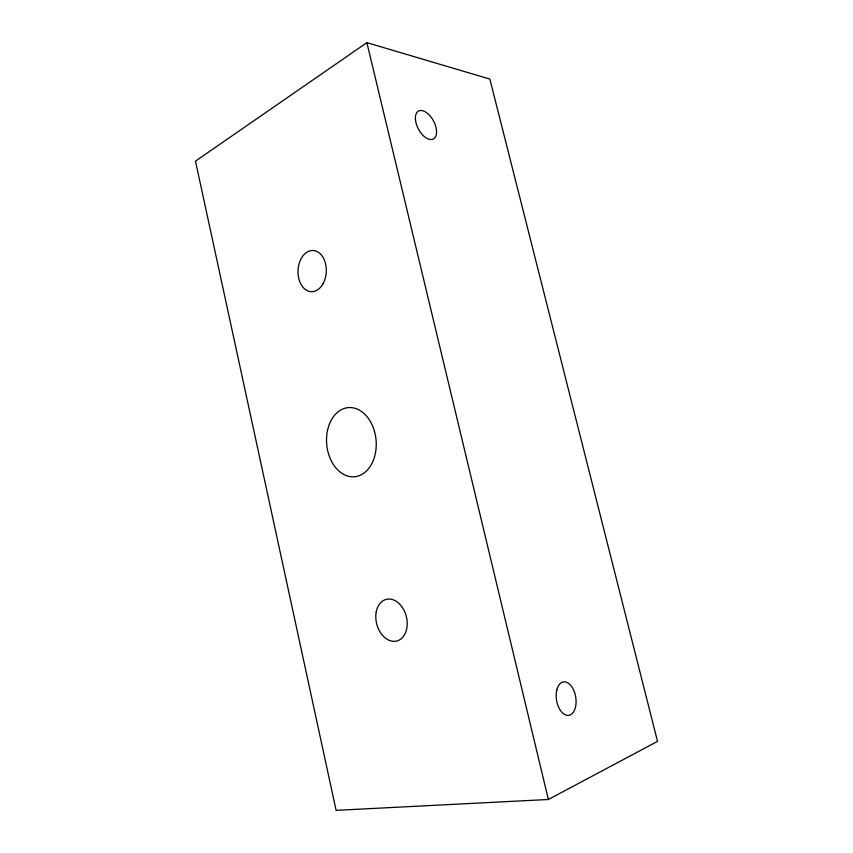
<?xml version="1.0" encoding="UTF-8"?>
<svg xmlns="http://www.w3.org/2000/svg" width="853" height="853" viewBox="0 0 853 853"><rect width="100%" height="100%" fill="white"/><g stroke="black" fill="none" stroke-linecap="round" stroke-linejoin="round"><path stroke-width="1.28" d="M366.886 42.65L195.476 161.153L336.114 810.35L548.372 799.485L657.524 741.374L489.857 79.073L366.886 42.65L548.372 799.485M329.482 423.92A34.706 24.769 84.8 0 0 352.108 476.806A34.706 24.769 84.8 0 0 372.537 425.839A34.706 24.769 84.8 0 0 329.482 423.92M322.807 284.145A20.621 14.149 -87.5 0 0 314.928 250.75A20.621 14.149 -87.5 0 0 298.742 278.366A20.621 14.149 -87.5 0 0 322.807 284.145M376.194 612.134A21.485 15.279 75.9 0 0 396.08 641.168A21.485 15.279 75.9 0 0 402.232 607.272A21.485 15.279 75.9 0 0 376.194 612.134M415.411 119.217A15.823 8.562 62 0 0 432.034 139.455A15.823 8.562 62 0 0 430.456 116.36A15.823 8.562 62 0 0 415.411 119.217M556.817 689.949A16.932 9.714 80.9 0 0 567.725 715.411A16.932 9.714 80.9 0 0 573.856 690.525A16.932 9.714 80.9 0 0 556.817 689.949"/></g></svg>
